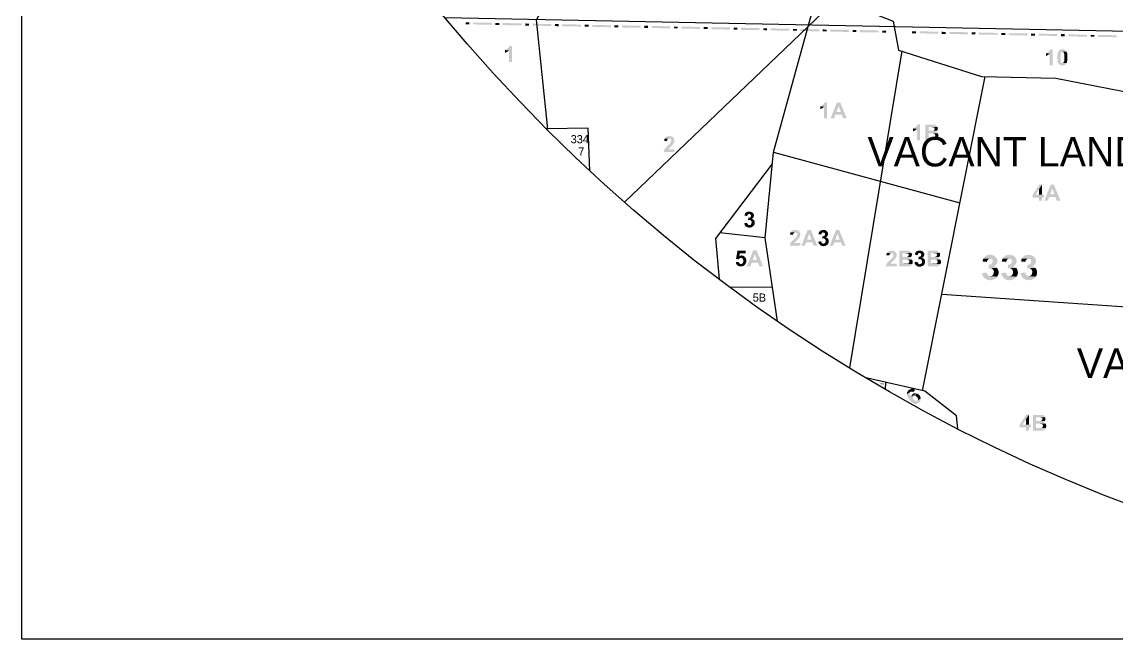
# Model space of a CAD drawing. Header units: metres. Extents: x 297 to 3998, y 336 to 1712.
# Drawn here: x 2798.4 to 3133.6, y 499.9 to 688.9 of the extents above; entities that cross this region are included whole.
import ezdxf

# ---------------------------------------------------------------- set-up
doc = ezdxf.new("R2010")
doc.units = ezdxf.units.M
doc.header["$MEASUREMENT"] = 0
doc.styles.get("Standard").update_dxf_attribs({"font": 'CENSCBK.TTF'})

msp = doc.modelspace()

# ---------------------------------------------------------------- hatches: boundary and pattern name
at = {"linetype": 'Continuous'}
for points in [[(2935.321, 688.728), (2934.23, 688.146), (2934.23, 688.801)], [(2935.321, 688.146), (2935.321, 688.728), (2934.23, 688.146)], [(2942.157, 688.655), (2936.484, 688.146), (2936.484, 688.728)], [(2942.157, 688.001), (2942.157, 688.655), (2936.484, 688.146)], [(2944.484, 688.001), (2944.484, 688.582), (2943.32, 688.001)], [(2944.484, 688.582), (2943.32, 688.001), (2943.32, 688.582)], [(2951.32, 688.437), (2945.575, 687.928), (2945.647, 688.582)], [(2951.32, 687.855), (2951.32, 688.437), (2945.575, 687.928)], [(2953.574, 688.364), (2952.411, 687.782), (2952.483, 688.437)], [(2953.574, 687.782), (2953.574, 688.364), (2952.411, 687.782)], [(2960.41, 688.219), (2954.738, 687.782), (2954.738, 688.364)], [(2960.41, 687.637), (2960.41, 688.219), (2954.738, 687.782)], [(2962.664, 687.564), (2962.664, 688.219), (2961.501, 687.637)], [(2962.664, 688.219), (2961.501, 687.637), (2961.574, 688.219)], [(2969.5, 688.073), (2963.828, 687.564), (2963.828, 688.219)], [(2969.5, 687.492), (2969.5, 688.073), (2963.828, 687.564)], [(2971.827, 687.419), (2971.827, 688.073), (2970.664, 687.419)], [(2971.827, 688.073), (2970.664, 687.419), (2970.664, 688.073)], [(2978.663, 687.855), (2972.918, 687.419), (2972.918, 688.001)], [(2978.663, 687.273), (2978.663, 687.855), (2972.918, 687.419)], [(2980.918, 687.201), (2980.918, 687.855), (2979.754, 687.273)], [(2980.918, 687.855), (2979.754, 687.273), (2979.754, 687.855)], [(2987.754, 687.71), (2982.009, 687.201), (2982.081, 687.855)], [(2987.754, 687.128), (2987.754, 687.71), (2982.009, 687.201)], [(2990.008, 687.055), (2990.008, 687.71), (2988.844, 687.055)], [(2990.008, 687.71), (2988.844, 687.055), (2988.917, 687.71)], [(2996.844, 687.564), (2991.172, 687.055), (2991.172, 687.637)], [(2996.844, 686.91), (2996.844, 687.564), (2991.172, 687.055)], [(2999.098, 686.91), (2999.098, 687.492), (2998.007, 686.91)], [(2999.098, 687.492), (2998.007, 686.91), (2998.007, 687.492)], [(3005.934, 687.346), (3000.262, 686.837), (3000.262, 687.492)], [(3005.934, 686.764), (3005.934, 687.346), (3000.262, 686.837)], [(3008.261, 686.692), (3008.261, 687.346), (3007.098, 686.764)], [(3008.261, 687.346), (3007.098, 686.764), (3007.098, 687.346)], [(3015.097, 687.201), (3009.425, 686.692), (3009.425, 687.273)], [(3015.097, 686.546), (3015.097, 687.201), (3009.425, 686.692)], [(3017.352, 686.546), (3017.352, 687.128), (3016.261, 686.546)], [(3017.352, 687.128), (3016.261, 686.546), (3016.261, 687.128)], [(3024.187, 686.982), (3018.515, 686.473), (3018.515, 687.128)], [(3024.187, 686.401), (3024.187, 686.982), (3018.515, 686.473)], [(3026.515, 686.91), (3025.351, 686.401), (3025.351, 686.982)], [(3026.442, 686.328), (3026.515, 686.91), (3025.351, 686.401)], [(3033.35, 686.837), (3027.605, 686.328), (3027.605, 686.91)], [(3033.278, 686.183), (3033.35, 686.837), (3027.605, 686.328)], [(3035.605, 686.183), (3035.605, 686.764), (3034.441, 686.183)], [(3035.605, 686.764), (3034.441, 686.183), (3034.441, 686.764)], [(3042.441, 686.619), (3036.696, 686.11), (3036.696, 686.764)], [(3042.441, 686.037), (3042.441, 686.619), (3036.696, 686.11)], [(3044.695, 686.546), (3043.532, 686.037), (3043.532, 686.619)], [(3044.695, 685.964), (3044.695, 686.546), (3043.532, 686.037)], [(3051.531, 686.473), (3045.859, 685.964), (3045.859, 686.546)], [(3051.531, 685.819), (3051.531, 686.473), (3045.859, 685.964)], [(3053.785, 685.819), (3053.785, 686.401), (3052.695, 685.819)], [(3053.785, 686.401), (3052.695, 685.819), (3052.695, 686.401)], [(3060.621, 686.255), (3054.949, 685.746), (3054.949, 686.401)], [(3060.621, 685.673), (3060.621, 686.255), (3054.949, 685.746)], [(3062.948, 686.183), (3061.785, 685.601), (3061.785, 686.255)], [(3062.876, 685.601), (3062.948, 686.183), (3061.785, 685.601)], [(3072.039, 685.455), (3072.039, 686.037), (3070.875, 685.455)], [(3072.039, 686.037), (3070.875, 685.455), (3070.875, 686.037)], [(3078.875, 685.892), (3073.202, 685.383), (3073.202, 686.037)], [(3078.875, 685.31), (3078.875, 685.892), (3073.202, 685.383)], [(3081.129, 685.819), (3079.965, 685.237), (3079.965, 685.892)], [(3081.129, 685.237), (3081.129, 685.819), (3079.965, 685.237)], [(3087.965, 685.746), (3082.293, 685.237), (3082.293, 685.819)], [(3087.965, 685.092), (3087.965, 685.746), (3082.293, 685.237)], [(3090.219, 685.092), (3090.292, 685.673), (3089.128, 685.092)], [(3090.292, 685.673), (3089.128, 685.092), (3089.128, 685.673)], [(3097.128, 685.528), (3091.383, 685.019), (3091.383, 685.673)], [(3097.055, 684.946), (3097.128, 685.528), (3091.383, 685.019)], [(3099.382, 684.874), (3099.382, 685.528), (3098.219, 684.874)], [(3099.382, 685.528), (3098.219, 684.874), (3098.219, 685.528)], [(3106.218, 685.383), (3100.473, 684.874), (3100.473, 685.455)], [(3106.145, 684.728), (3106.218, 685.383), (3100.473, 684.874)], [(3108.473, 684.728), (3108.473, 685.31), (3107.309, 684.728)], [(3108.473, 685.31), (3107.309, 684.728), (3107.309, 685.31)], [(3115.308, 685.164), (3109.636, 684.728), (3109.636, 685.31)], [(3115.308, 684.583), (3115.308, 685.164), (3109.636, 684.728)], [(3117.563, 684.51), (3117.563, 685.164), (3116.472, 684.51)], [(3117.563, 685.164), (3116.472, 684.51), (3116.472, 685.164)], [(3124.399, 684.946), (3118.726, 684.51), (3118.726, 685.092)], [(3124.399, 684.364), (3124.399, 684.946), (3118.726, 684.51)], [(3126.653, 684.364), (3126.726, 684.946), (3125.562, 684.364)], [(3126.726, 684.946), (3125.562, 684.364), (3125.562, 684.946)], [(3133.562, 684.801), (3127.817, 684.292), (3127.817, 684.946)], [(3133.489, 684.219), (3133.562, 684.801), (3127.817, 684.292)], [(2948.384, 681.534), (2947.585, 681.534), (2947.585, 681.461), (2947.439, 681.316), (2947.366, 681.097), (2947.221, 680.952), (2947.075, 680.807), (2946.93, 680.661), (2946.712, 680.516), (2946.494, 680.443), (2946.348, 680.37), (2946.203, 680.297), (2947.439, 680.152), (2947.439, 676.661), (2948.384, 676.661)], [(2946.203, 680.297), (2946.203, 679.425), (2946.276, 679.498), (2946.566, 679.57), (2946.857, 679.716), (2947.148, 679.934), (2947.366, 680.079), (2947.439, 680.152)], [(3113.927, 680.51), (3113.2, 680.51), (3113.127, 680.51), (3113.054, 680.292), (3112.909, 680.074), (3112.763, 679.928), (3112.618, 679.783), (3112.472, 679.638), (3112.327, 679.565), (3112.109, 679.419), (3111.891, 679.347), (3111.818, 679.274), (3112.981, 679.201), (3112.981, 675.638), (3113.927, 675.638)], [(3111.818, 679.274), (3111.818, 678.474), (3111.891, 678.474), (3112.109, 678.619), (3112.4, 678.765), (3112.69, 678.91), (3112.909, 679.056), (3112.981, 679.201)], [(3116.908, 680.51), (3116.617, 680.51), (3116.399, 680.437), (3116.181, 680.365), (3115.963, 680.219), (3115.818, 680.074), (3115.672, 679.856), (3115.599, 679.638), (3115.454, 679.419), (3115.454, 679.201), (3115.381, 678.91), (3115.308, 678.692), (3115.308, 678.401), (3115.308, 678.183), (3115.308, 677.892), (3115.308, 677.674), (3115.381, 677.456), (3115.381, 677.238), (3115.381, 677.02), (3115.454, 676.947), (3115.454, 676.656), (3115.527, 676.438), (3115.672, 676.292), (3115.745, 676.074), (3115.89, 675.929), (3116.108, 675.783), (3116.254, 675.711), (3116.472, 675.638), (3116.69, 675.565), (3116.908, 675.565), (3117.127, 675.565), (3117.272, 675.638), (3117.49, 675.711), (3117.708, 675.783), (3117.854, 675.929), (3118.072, 676.147), (3118.072, 676.22), (3118.145, 676.292), (3116.908, 676.365), (3116.836, 676.365), (3116.69, 676.365), (3116.472, 676.583), (3116.399, 676.874), (3116.399, 676.947), (3116.327, 677.02), (3116.327, 677.383), (3116.254, 677.674), (3116.254, 678.256), (3116.327, 678.619), (3116.327, 678.983), (3116.327, 679.056), (3116.399, 679.201), (3116.472, 679.492), (3116.617, 679.71), (3116.763, 679.71), (3116.908, 679.783), (3118.145, 679.783), (3118.145, 679.856), (3117.926, 680.147), (3117.708, 680.292), (3117.49, 680.437), (3117.199, 680.51), (3117.054, 680.51)], [(3118.145, 679.783), (3116.908, 679.783), (3117.054, 679.71), (3117.199, 679.638), (3117.272, 679.492), (3117.345, 679.347), (3117.417, 679.201), (3117.417, 679.056), (3117.49, 678.91), (3117.49, 678.765), (3117.49, 678.547), (3117.49, 678.401), (3117.49, 677.892), (3117.49, 677.747), (3117.49, 677.529), (3117.49, 677.31), (3117.417, 677.092), (3117.417, 676.874), (3117.345, 676.656), (3117.272, 676.51), (3117.127, 676.438), (3117.054, 676.365), (3116.908, 676.365), (3118.145, 676.292), (3118.217, 676.365), (3118.29, 676.729), (3118.363, 677.092), (3118.436, 677.31), (3118.436, 677.529), (3118.436, 677.747), (3118.436, 677.965), (3118.436, 678.183), (3118.436, 678.401), (3118.436, 678.619), (3118.436, 678.838), (3118.363, 679.201), (3118.217, 679.565), (3118.217, 679.638)], [(3044.841, 664.293), (3044.113, 664.293), (3044.113, 664.22), (3043.968, 664.002), (3043.895, 663.857), (3043.75, 663.711), (3043.604, 663.566), (3043.386, 663.42), (3043.241, 663.275), (3043.023, 663.202), (3042.877, 663.13), (3042.732, 663.057), (3043.895, 662.911), (3043.895, 659.421), (3044.841, 659.421)], [(3048.913, 664.22), (3047.822, 664.22), (3045.931, 659.421), (3047.022, 659.421), (3047.386, 660.512), (3049.349, 660.512), (3047.749, 661.311), (3048.404, 663.13)], [(3048.913, 664.22), (3048.404, 663.13), (3049.058, 661.311), (3047.749, 661.311), (3049.349, 660.512), (3049.786, 659.421), (3050.804, 659.421)], [(3042.732, 663.057), (3042.732, 662.184), (3042.804, 662.257), (3043.095, 662.33), (3043.386, 662.475), (3043.604, 662.62), (3043.822, 662.839), (3043.895, 662.911)], [(3073.275, 657.53), (3072.548, 657.53), (3072.548, 657.457), (3072.402, 657.239), (3072.33, 657.094), (3072.184, 656.948), (3072.039, 656.803), (3071.821, 656.657), (3071.675, 656.512), (3071.457, 656.439), (3071.311, 656.366), (3071.166, 656.294), (3072.33, 656.148), (3072.33, 652.658), (3073.275, 652.658)], [(3076.838, 657.457), (3074.875, 657.457), (3074.875, 652.658), (3076.547, 652.658), (3076.838, 652.658), (3077.129, 652.658), (3077.493, 652.658), (3077.784, 652.658), (3078.075, 652.73), (3078.293, 652.876), (3078.584, 653.021), (3078.729, 653.312), (3078.802, 653.385), (3075.893, 653.457), (3075.893, 654.766), (3076.693, 654.766), (3078.729, 654.766), (3078.729, 654.839), (3078.438, 655.057), (3078.366, 655.13), (3078.147, 655.203), (3078.002, 655.276), (3078.147, 655.276), (3078.293, 655.348), (3078.366, 655.421), (3078.438, 655.566), (3075.893, 655.566), (3075.893, 656.73), (3076.475, 656.73), (3078.656, 656.73), (3078.584, 656.803), (3078.584, 656.875), (3078.075, 657.312), (3077.929, 657.384), (3077.856, 657.384), (3077.711, 657.457), (3077.566, 657.457), (3077.42, 657.457), (3076.984, 657.457)], [(2996.553, 653.967), (2996.262, 653.967), (2996.044, 653.894), (2995.899, 653.821), (2995.753, 653.821), (2995.68, 653.748), (2995.535, 653.676), (2995.462, 653.603), (2995.389, 653.53), (2995.317, 653.457), (2995.244, 653.385), (2995.171, 653.312), (2995.099, 653.167), (2996.48, 653.167), (2996.626, 653.167), (2996.917, 653.021), (2997.135, 652.803), (2997.135, 652.585), (2997.135, 652.367), (2996.989, 652.076), (2996.844, 651.785), (2996.626, 651.567), (2996.48, 651.421), (2996.335, 651.276), (2996.189, 651.13), (2995.971, 650.985), (2995.753, 650.767), (2995.608, 650.549), (2995.389, 650.33), (2995.244, 650.112), (2995.099, 649.894), (2994.953, 649.603), (2994.88, 649.312), (2994.808, 649.167), (2994.808, 649.094), (2998.08, 649.094), (2998.08, 649.894), (2996.189, 649.894), (2996.262, 649.967), (2996.335, 650.112), (2996.553, 650.258), (2996.771, 650.476), (2996.989, 650.694), (2997.208, 650.912), (2997.426, 651.13), (2997.644, 651.349), (2997.789, 651.639), (2997.935, 651.858), (2998.007, 652.003), (2998.007, 652.076), (2998.08, 652.367), (2998.08, 652.658), (2998.007, 652.948), (2997.935, 653.239), (2997.789, 653.457), (2997.571, 653.676), (2997.28, 653.821), (2996.989, 653.894), (2996.844, 653.894), (2996.698, 653.967)], [(3071.166, 656.294), (3071.166, 655.421), (3071.239, 655.494), (3071.53, 655.566), (3071.821, 655.712), (3072.039, 655.857), (3072.257, 656.075), (3072.33, 656.148)], [(3078.656, 656.73), (3076.475, 656.73), (3076.693, 656.73), (3076.984, 656.657), (3077.275, 656.657), (3077.493, 656.657), (3077.566, 656.585), (3077.711, 656.439), (3077.784, 656.294), (3077.784, 656.148), (3077.711, 655.93), (3077.638, 655.785), (3077.42, 655.639), (3077.057, 655.566), (3076.693, 655.566), (3075.893, 655.566), (3078.438, 655.566), (3078.511, 655.639), (3078.656, 655.857), (3078.729, 656.075), (3078.729, 656.294), (3078.729, 656.439), (3078.656, 656.585)], [(3078.729, 654.766), (3076.693, 654.766), (3076.911, 654.766), (3077.202, 654.766), (3077.566, 654.694), (3077.784, 654.548), (3077.929, 654.257), (3077.929, 654.112), (3077.929, 654.039), (3077.929, 653.894), (3077.856, 653.748), (3077.638, 653.53), (3077.347, 653.457), (3076.984, 653.457), (3075.893, 653.457), (3078.802, 653.385), (3078.875, 653.53), (3078.947, 653.748), (3078.947, 654.039), (3078.947, 654.33), (3078.875, 654.548), (3078.802, 654.694)], [(2995.099, 653.167), (2995.099, 653.094), (2995.026, 652.948), (2995.026, 652.803), (2994.953, 652.658), (2994.953, 652.512), (2995.826, 652.439), (2995.826, 652.512), (2995.899, 652.73), (2996.044, 652.948), (2996.117, 653.094), (2996.408, 653.167), (2996.48, 653.167)], [(3110.582, 639.058), (3109.854, 639.058), (3107.745, 636.004), (3107.745, 635.131), (3109.709, 635.131), (3109.709, 634.186), (3110.582, 634.186), (3110.582, 635.131), (3111.236, 635.131), (3111.236, 636.004), (3108.618, 636.004), (3109.709, 637.677)], [(3110.582, 639.058), (3109.709, 637.677), (3109.709, 636.004), (3108.618, 636.004), (3110.582, 636.004)], [(3114.29, 639.058), (3113.272, 639.058), (3111.381, 634.186), (3112.4, 634.186), (3112.836, 635.277), (3114.727, 635.277), (3113.127, 636.077), (3113.781, 637.895)], [(3114.29, 639.058), (3113.781, 637.895), (3114.436, 636.077), (3113.127, 636.077), (3114.727, 635.277), (3115.163, 634.186), (3116.254, 634.186)], [(3021.06, 630.841), (3020.915, 630.841), (3020.624, 630.841), (3020.26, 630.695), (3019.97, 630.477), (3019.751, 630.259), (3019.679, 630.114), (3020.988, 630.114), (3021.279, 630.041), (3021.424, 629.895), (3021.497, 629.75), (3021.569, 629.532), (3021.497, 629.314), (3021.351, 629.168), (3021.206, 629.023), (3020.915, 628.95), (3020.77, 628.95), (3020.624, 628.223), (3020.697, 628.223), (3020.988, 628.223), (3021.06, 628.223), (3022.369, 628.296), (3022.151, 628.441), (3022.006, 628.514), (3021.788, 628.586), (3022.006, 628.732), (3022.151, 628.877), (3022.297, 629.023), (3022.369, 629.241), (3022.442, 629.532), (3022.442, 629.895), (3022.297, 630.259), (3022.006, 630.55), (3021.715, 630.695), (3021.497, 630.768), (3021.279, 630.841), (3021.206, 630.841)], [(3020.333, 627.35), (3019.461, 627.277), (3019.461, 627.205), (3019.533, 626.987), (3019.606, 626.768), (3019.751, 626.55), (3019.897, 626.332), (3020.042, 626.187), (3020.26, 626.114), (3020.479, 626.041), (3020.697, 625.968), (3020.915, 625.896), (3021.133, 625.896), (3021.351, 625.968), (3021.569, 625.968), (3021.788, 626.041), (3022.006, 626.187), (3022.151, 626.332), (3022.369, 626.478), (3022.442, 626.623), (3021.06, 626.696), (3020.842, 626.696), (3020.697, 626.841), (3020.551, 626.914), (3020.406, 627.132), (3020.406, 627.277)], [(3019.679, 630.114), (3019.679, 630.041), (3019.606, 629.895), (3019.606, 629.75), (3019.533, 629.605), (3020.406, 629.459), (3020.406, 629.677), (3020.551, 629.895), (3020.697, 629.968), (3020.842, 630.114), (3020.988, 630.114)], [(3022.369, 628.296), (3021.06, 628.223), (3021.206, 628.223), (3021.351, 628.223), (3021.497, 628.077), (3021.569, 628.005), (3021.715, 627.787), (3021.715, 627.641), (3021.715, 627.35), (3021.642, 627.132), (3021.569, 626.987), (3021.497, 626.841), (3021.279, 626.696), (3021.206, 626.696), (3021.06, 626.696), (3022.442, 626.623), (3022.515, 626.696), (3022.66, 627.059), (3022.66, 627.496), (3022.66, 627.859), (3022.588, 628.005), (3022.442, 628.223)], [(3035.096, 625.241), (3034.805, 625.241), (3034.732, 625.169), (3034.587, 625.169), (3034.441, 625.096), (3034.369, 625.096), (3034.223, 625.023), (3034.078, 624.95), (3034.005, 624.878), (3033.86, 624.732), (3033.787, 624.659), (3033.714, 624.587), (3033.714, 624.441), (3035.096, 624.441), (3035.241, 624.441), (3035.532, 624.296), (3035.678, 624.15), (3035.75, 623.86), (3035.678, 623.641), (3035.605, 623.35), (3035.387, 623.06), (3035.241, 622.841), (3035.023, 622.696), (3034.732, 622.405), (3034.587, 622.26), (3034.369, 622.041), (3034.15, 621.823), (3033.932, 621.605), (3033.787, 621.387), (3033.641, 621.169), (3033.496, 620.878), (3033.423, 620.587), (3033.35, 620.369), (3036.623, 620.369), (3036.623, 621.242), (3034.805, 621.242), (3034.878, 621.387), (3035.096, 621.532), (3035.314, 621.751), (3035.532, 621.969), (3035.75, 622.187), (3035.968, 622.405), (3036.187, 622.696), (3036.332, 622.914), (3036.478, 623.132), (3036.55, 623.278), (3036.55, 623.35), (3036.623, 623.641), (3036.623, 623.932), (3036.623, 624.223), (3036.478, 624.514), (3036.332, 624.732), (3036.114, 624.95), (3035.896, 625.096), (3035.532, 625.169), (3035.387, 625.169), (3035.241, 625.241)], [(3033.714, 624.441), (3033.641, 624.369), (3033.569, 624.223), (3033.569, 624.078), (3033.496, 623.932), (3033.496, 623.787), (3034.441, 623.714), (3034.441, 623.787), (3034.514, 624.005), (3034.587, 624.223), (3034.732, 624.369), (3034.95, 624.441), (3035.096, 624.441)], [(3039.895, 625.169), (3038.877, 625.169), (3036.987, 620.369), (3038.005, 620.369), (3038.441, 621.46), (3040.332, 621.46), (3038.732, 622.26), (3039.386, 624.078)], [(3039.895, 625.169), (3039.386, 624.078), (3040.041, 622.26), (3038.732, 622.26), (3040.332, 621.46), (3040.768, 620.369), (3041.859, 620.369)], [(3042.368, 624.514), (3042.295, 624.369), (3042.295, 624.223), (3042.223, 624.078), (3042.223, 623.932), (3043.095, 623.787), (3043.095, 623.86), (3043.095, 624.005), (3043.168, 624.223), (3043.313, 624.369), (3043.532, 624.441), (3043.677, 624.441)], [(3043.75, 625.241), (3043.604, 625.241), (3043.313, 625.169), (3042.95, 625.023), (3042.659, 624.878), (3042.441, 624.587), (3042.368, 624.514), (3043.677, 624.441), (3043.895, 624.369), (3044.113, 624.296), (3044.186, 624.078), (3044.186, 623.86), (3044.186, 623.641), (3044.041, 623.496), (3043.822, 623.35), (3043.604, 623.278), (3043.459, 623.278), (3043.313, 622.551), (3043.386, 622.551), (3043.604, 622.623), (3043.75, 622.623), (3045.059, 622.623), (3044.841, 622.769), (3044.695, 622.841), (3044.477, 622.987), (3044.695, 623.06), (3044.841, 623.205), (3044.986, 623.423), (3045.059, 623.569), (3045.131, 623.932), (3045.131, 624.296), (3044.986, 624.587), (3044.695, 624.878), (3044.404, 625.096), (3044.186, 625.169), (3043.968, 625.169), (3043.822, 625.241)], [(3048.549, 625.169), (3047.531, 625.169), (3045.641, 620.369), (3046.731, 620.369), (3047.095, 621.46), (3049.058, 621.46), (3047.386, 622.26), (3048.04, 624.078)], [(3048.549, 625.169), (3048.04, 624.078), (3048.695, 622.26), (3047.386, 622.26), (3049.058, 621.46), (3049.422, 620.369), (3050.513, 620.369)], [(3043.023, 621.751), (3042.15, 621.605), (3042.15, 621.532), (3042.223, 621.314), (3042.295, 621.096), (3042.441, 620.878), (3042.586, 620.732), (3042.732, 620.587), (3042.95, 620.442), (3043.095, 620.369), (3043.313, 620.296), (3043.532, 620.296), (3043.822, 620.223), (3044.041, 620.296), (3044.259, 620.296), (3044.477, 620.442), (3044.622, 620.514), (3044.841, 620.66), (3045.059, 620.805), (3045.131, 620.951), (3043.75, 621.023), (3043.532, 621.096), (3043.313, 621.169), (3043.168, 621.314), (3043.095, 621.46), (3043.095, 621.605)], [(3045.059, 622.623), (3043.75, 622.623), (3043.895, 622.623), (3043.968, 622.551), (3044.113, 622.478), (3044.259, 622.332), (3044.332, 622.187), (3044.404, 621.969), (3044.404, 621.678), (3044.332, 621.46), (3044.259, 621.314), (3044.186, 621.242), (3043.968, 621.096), (3043.75, 621.023), (3045.131, 620.951), (3045.204, 621.023), (3045.35, 621.387), (3045.35, 621.823), (3045.277, 622.187), (3045.204, 622.405), (3045.131, 622.551)], [(3019.897, 618.914), (3017.424, 618.914), (3016.988, 616.369), (3017.715, 616.224), (3017.933, 616.442), (3018.079, 616.515), (3018.224, 616.587), (3018.442, 616.66), (3019.897, 616.733), (3019.751, 616.805), (3019.679, 616.878), (3019.606, 617.024), (3019.533, 617.096), (3019.388, 617.169), (3018.006, 617.169), (3018.152, 618.042), (3019.897, 618.042)], [(3018.661, 617.387), (3018.515, 617.387), (3018.297, 617.315), (3018.152, 617.242), (3018.006, 617.169), (3019.388, 617.169), (3019.315, 617.242), (3019.17, 617.315), (3019.024, 617.315), (3018.951, 617.315), (3018.806, 617.387)], [(3023.242, 618.987), (3022.224, 618.987), (3020.333, 614.115), (3021.351, 614.115), (3021.788, 615.206), (3023.678, 615.206), (3022.079, 616.006), (3022.733, 617.824)], [(3023.242, 618.987), (3022.733, 617.824), (3023.388, 616.006), (3022.079, 616.006), (3023.678, 615.206), (3024.115, 614.115), (3025.206, 614.115)], [(3064.548, 618.914), (3064.33, 618.914), (3064.185, 618.842), (3064.039, 618.842), (3063.894, 618.769), (3063.821, 618.769), (3063.748, 618.696), (3063.603, 618.624), (3063.457, 618.551), (3063.385, 618.478), (3063.312, 618.333), (3063.239, 618.26), (3063.167, 618.114), (3064.548, 618.114), (3064.694, 618.114), (3064.985, 617.969), (3065.13, 617.824), (3065.203, 617.533), (3065.13, 617.315), (3065.057, 617.024), (3064.912, 616.805), (3064.694, 616.587), (3064.476, 616.369), (3064.257, 616.151), (3064.039, 615.933), (3063.821, 615.715), (3063.603, 615.496), (3063.457, 615.278), (3063.239, 615.06), (3063.094, 614.842), (3063.021, 614.551), (3062.876, 614.26), (3062.876, 614.187), (3062.876, 614.042), (3066.148, 614.042), (3066.148, 614.915), (3064.257, 614.915), (3064.403, 615.06), (3064.548, 615.278), (3064.766, 615.496), (3064.985, 615.642), (3065.276, 615.86), (3065.494, 616.151), (3065.639, 616.369), (3065.857, 616.587), (3066.003, 616.805), (3066.003, 616.951), (3066.075, 617.024), (3066.148, 617.315), (3066.148, 617.678), (3066.075, 617.969), (3066.003, 618.187), (3065.785, 618.405), (3065.566, 618.624), (3065.348, 618.769), (3065.057, 618.842), (3064.912, 618.842), (3064.766, 618.914)], [(3063.167, 618.114), (3063.094, 618.042), (3063.094, 617.896), (3063.021, 617.751), (3062.948, 617.605), (3062.948, 617.46), (3063.894, 617.387), (3063.894, 617.46), (3063.967, 617.678), (3064.039, 617.896), (3064.185, 618.042), (3064.403, 618.114), (3064.548, 618.114)], [(3068.912, 618.842), (3066.948, 618.842), (3066.948, 614.042), (3068.621, 614.042), (3068.912, 614.042), (3069.203, 614.042), (3069.493, 614.042), (3069.857, 614.042), (3070.148, 614.115), (3070.366, 614.26), (3070.657, 614.406), (3070.802, 614.697), (3070.875, 614.769), (3067.966, 614.842), (3067.966, 616.151), (3068.766, 616.151), (3070.802, 616.151), (3070.802, 616.224), (3070.657, 616.296), (3070.584, 616.369), (3070.512, 616.442), (3070.366, 616.515), (3070.075, 616.66), (3070.221, 616.66), (3070.439, 616.805), (3070.512, 616.951), (3067.966, 616.951), (3067.966, 618.114), (3068.475, 618.114), (3070.73, 618.114), (3070.657, 618.187), (3070.657, 618.26), (3070.148, 618.696), (3070.002, 618.769), (3069.93, 618.769), (3069.784, 618.842), (3069.639, 618.842), (3069.493, 618.842), (3069.057, 618.842)], [(3070.73, 618.114), (3068.475, 618.114), (3068.766, 618.114), (3069.057, 618.042), (3069.348, 618.042), (3069.566, 618.042), (3069.639, 617.969), (3069.784, 617.824), (3069.784, 617.678), (3069.857, 617.533), (3069.784, 617.315), (3069.712, 617.169), (3069.493, 617.024), (3069.13, 616.951), (3068.766, 616.951), (3067.966, 616.951), (3070.512, 616.951), (3070.584, 617.024), (3070.73, 617.242), (3070.802, 617.46), (3070.802, 617.678), (3070.802, 617.824), (3070.73, 617.969)], [(3071.893, 618.187), (3071.821, 618.042), (3071.748, 617.969), (3071.748, 617.751), (3071.675, 617.678), (3072.548, 617.46), (3072.548, 617.533), (3072.62, 617.678), (3072.693, 617.896), (3072.839, 618.042), (3072.984, 618.114), (3073.202, 618.114)], [(3073.202, 618.914), (3073.057, 618.914), (3072.766, 618.842), (3072.402, 618.769), (3072.111, 618.551), (3071.893, 618.26), (3071.893, 618.187), (3073.202, 618.114), (3073.42, 618.114), (3073.566, 617.969), (3073.639, 617.751), (3073.711, 617.533), (3073.639, 617.387), (3073.493, 617.169), (3073.348, 617.024), (3073.057, 617.024), (3072.911, 617.024), (3072.766, 616.224), (3072.839, 616.224), (3072.984, 616.224), (3073.13, 616.296), (3073.275, 616.296), (3074.511, 616.369), (3074.293, 616.515), (3074.22, 616.515), (3073.929, 616.66), (3074.148, 616.805), (3074.293, 616.951), (3074.439, 617.096), (3074.511, 617.242), (3074.584, 617.605), (3074.584, 617.969), (3074.439, 618.26), (3074.22, 618.551), (3073.857, 618.769), (3073.639, 618.842), (3073.42, 618.842), (3073.348, 618.914)], [(3077.566, 618.842), (3075.602, 618.842), (3075.602, 614.042), (3077.275, 614.042), (3077.566, 614.042), (3077.856, 614.042), (3078.22, 614.042), (3078.511, 614.042), (3078.802, 614.115), (3079.02, 614.26), (3079.311, 614.406), (3079.456, 614.697), (3079.529, 614.769), (3076.62, 614.842), (3076.62, 616.151), (3077.42, 616.151), (3079.456, 616.151), (3079.456, 616.224), (3079.311, 616.296), (3079.238, 616.369), (3079.165, 616.442), (3079.02, 616.515), (3078.802, 616.66), (3078.875, 616.66), (3079.093, 616.805), (3079.165, 616.951), (3076.62, 616.951), (3076.62, 618.114), (3077.202, 618.114), (3079.384, 618.114), (3079.311, 618.187), (3079.311, 618.26), (3078.802, 618.696), (3078.656, 618.769), (3078.584, 618.769), (3078.438, 618.842), (3078.293, 618.842), (3078.147, 618.842), (3077.784, 618.842)], [(3079.384, 618.114), (3077.202, 618.114), (3077.42, 618.114), (3077.711, 618.042), (3078.002, 618.042), (3078.22, 618.042), (3078.293, 617.969), (3078.438, 617.824), (3078.511, 617.678), (3078.511, 617.533), (3078.438, 617.315), (3078.366, 617.169), (3078.147, 617.024), (3077.784, 616.951), (3077.493, 616.951), (3076.62, 616.951), (3079.165, 616.951), (3079.238, 617.024), (3079.384, 617.242), (3079.456, 617.46), (3079.456, 617.678), (3079.456, 617.824), (3079.384, 617.969)], [(3094.801, 617.605), (3094.655, 617.605), (3094.364, 617.533), (3094.074, 617.533), (3093.783, 617.46), (3093.564, 617.315), (3093.346, 617.169), (3093.128, 617.024), (3092.91, 616.805), (3092.765, 616.587), (3092.692, 616.442), (3094.728, 616.369), (3094.946, 616.369), (3095.092, 616.296), (3095.383, 616.151), (3095.528, 615.86), (3095.528, 615.569), (3095.455, 615.206), (3095.31, 614.915), (3095.164, 614.769), (3095.019, 614.697), (3094.801, 614.624), (3094.583, 614.551), (3094.364, 614.551), (3094.219, 613.388), (3094.437, 613.46), (3094.655, 613.46), (3094.873, 613.533), (3096.837, 613.606), (3096.692, 613.751), (3096.328, 613.897), (3096.11, 614.042), (3095.892, 614.042), (3095.964, 614.115), (3096.255, 614.26), (3096.546, 614.478), (3096.692, 614.769), (3096.837, 614.987), (3096.982, 615.278), (3096.982, 615.496), (3096.982, 615.787), (3096.982, 616.078), (3096.837, 616.369), (3096.764, 616.587), (3096.546, 616.805), (3096.328, 617.024), (3096.11, 617.242), (3095.819, 617.387), (3095.528, 617.46), (3095.237, 617.533), (3094.946, 617.605)], [(3100.691, 617.605), (3100.546, 617.605), (3100.255, 617.533), (3099.964, 617.533), (3099.673, 617.46), (3099.455, 617.315), (3099.237, 617.169), (3099.019, 617.024), (3098.8, 616.805), (3098.655, 616.587), (3098.582, 616.442), (3100.619, 616.369), (3100.837, 616.369), (3100.982, 616.296), (3101.273, 616.151), (3101.418, 615.86), (3101.418, 615.569), (3101.346, 615.206), (3101.2, 614.915), (3101.055, 614.769), (3100.909, 614.697), (3100.691, 614.624), (3100.473, 614.551), (3100.255, 614.551), (3100.109, 613.388), (3100.328, 613.46), (3100.546, 613.46), (3100.764, 613.533), (3102.727, 613.606), (3102.582, 613.751), (3102.218, 613.897), (3102, 614.042), (3101.782, 614.042), (3101.855, 614.115), (3102.146, 614.26), (3102.437, 614.478), (3102.582, 614.769), (3102.727, 614.987), (3102.873, 615.278), (3102.873, 615.496), (3102.873, 615.787), (3102.873, 616.078), (3102.727, 616.369), (3102.655, 616.587), (3102.437, 616.805), (3102.218, 617.024), (3102, 617.242), (3101.709, 617.387), (3101.418, 617.46), (3101.128, 617.533), (3100.837, 617.605)], [(3106.582, 617.605), (3106.436, 617.605), (3106.145, 617.533), (3105.855, 617.533), (3105.564, 617.46), (3105.345, 617.315), (3105.127, 617.169), (3104.909, 617.024), (3104.691, 616.805), (3104.546, 616.587), (3104.473, 616.442), (3106.509, 616.369), (3106.727, 616.369), (3106.873, 616.296), (3107.164, 616.151), (3107.309, 615.86), (3107.309, 615.569), (3107.236, 615.206), (3107.091, 614.915), (3106.945, 614.769), (3106.8, 614.697), (3106.582, 614.624), (3106.364, 614.551), (3106.145, 614.551), (3106, 613.388), (3106.218, 613.46), (3106.436, 613.46), (3106.654, 613.533), (3108.618, 613.606), (3108.473, 613.751), (3108.109, 613.897), (3107.891, 614.042), (3107.673, 614.042), (3107.745, 614.115), (3108.036, 614.26), (3108.327, 614.478), (3108.473, 614.769), (3108.618, 614.987), (3108.763, 615.278), (3108.763, 615.496), (3108.763, 615.787), (3108.763, 616.078), (3108.618, 616.369), (3108.545, 616.587), (3108.327, 616.805), (3108.109, 617.024), (3107.891, 617.242), (3107.6, 617.387), (3107.309, 617.46), (3107.018, 617.533), (3106.727, 617.605)], [(3017.788, 615.424), (3016.915, 615.351), (3016.915, 615.278), (3016.915, 615.06), (3017.061, 614.842), (3017.133, 614.624), (3017.279, 614.478), (3017.497, 614.333), (3017.642, 614.187), (3017.861, 614.115), (3018.079, 614.042), (3018.37, 614.042), (3018.588, 614.042), (3018.806, 614.042), (3019.024, 614.115), (3019.242, 614.187), (3019.461, 614.333), (3019.606, 614.478), (3019.751, 614.697), (3019.824, 614.769), (3018.442, 614.769), (3018.297, 614.842), (3018.079, 614.915), (3018.006, 614.987), (3017.861, 615.206), (3017.788, 615.351)], [(3019.897, 616.733), (3018.442, 616.66), (3018.515, 616.66), (3018.806, 616.515), (3019.024, 616.296), (3019.17, 616.078), (3019.17, 615.715), (3019.17, 615.424), (3019.024, 615.133), (3018.879, 614.915), (3018.588, 614.769), (3018.442, 614.769), (3019.824, 614.769), (3019.897, 614.842), (3019.97, 615.06), (3020.042, 615.206), (3020.115, 615.424), (3020.115, 615.642), (3020.115, 615.86), (3020.115, 616.078), (3020.042, 616.296), (3019.97, 616.515), (3019.897, 616.587)], [(3070.802, 616.151), (3068.766, 616.151), (3068.984, 616.151), (3069.203, 616.151), (3069.348, 616.151), (3069.493, 616.078), (3069.712, 616.006), (3069.93, 615.86), (3070.002, 615.787), (3070.002, 615.496), (3070.002, 615.424), (3070.002, 615.278), (3069.93, 615.206), (3069.857, 615.06), (3069.784, 614.987), (3069.639, 614.915), (3069.493, 614.842), (3069.348, 614.842), (3069.203, 614.842), (3067.966, 614.842), (3070.875, 614.769), (3070.948, 614.915), (3071.021, 615.133), (3071.021, 615.424), (3071.021, 615.715), (3070.948, 615.933), (3070.875, 616.078)], [(3072.548, 615.424), (3071.602, 615.351), (3071.602, 615.206), (3071.675, 614.987), (3071.748, 614.769), (3071.893, 614.551), (3072.039, 614.406), (3072.184, 614.26), (3072.402, 614.115), (3072.62, 614.042), (3072.839, 613.969), (3073.057, 613.969), (3073.275, 613.969), (3073.493, 613.969), (3073.711, 614.042), (3073.929, 614.115), (3074.148, 614.187), (3074.293, 614.333), (3074.511, 614.551), (3074.584, 614.624), (3073.202, 614.697), (3072.984, 614.769), (3072.839, 614.842), (3072.693, 614.987), (3072.62, 615.133), (3072.548, 615.278)], [(3074.511, 616.369), (3073.275, 616.296), (3073.348, 616.296), (3073.493, 616.224), (3073.639, 616.151), (3073.711, 616.006), (3073.857, 615.86), (3073.857, 615.715), (3073.857, 615.424), (3073.857, 615.133), (3073.784, 614.987), (3073.639, 614.915), (3073.42, 614.769), (3073.202, 614.697), (3074.584, 614.624), (3074.657, 614.769), (3074.802, 615.133), (3074.875, 615.496), (3074.802, 615.86), (3074.729, 616.078), (3074.584, 616.224)], [(3079.456, 616.151), (3077.42, 616.151), (3077.638, 616.151), (3078.002, 616.151), (3078.293, 616.078), (3078.511, 615.933), (3078.656, 615.642), (3078.656, 615.496), (3078.656, 615.424), (3078.656, 615.278), (3078.584, 615.133), (3078.366, 614.915), (3078.075, 614.842), (3077.711, 614.842), (3076.62, 614.842), (3079.529, 614.769), (3079.602, 614.915), (3079.675, 615.133), (3079.675, 615.424), (3079.675, 615.715), (3079.602, 615.933), (3079.529, 616.078)], [(3092.692, 616.442), (3092.546, 616.078), (3092.474, 615.86), (3092.401, 615.569), (3093.783, 615.424), (3093.783, 615.642), (3093.928, 615.933), (3094.074, 616.078), (3094.219, 616.296), (3094.51, 616.369), (3094.728, 616.369)], [(3096.837, 613.606), (3094.873, 613.533), (3095.019, 613.46), (3095.237, 613.46), (3095.383, 613.315), (3095.673, 613.024), (3095.746, 612.878), (3095.819, 612.66), (3095.892, 612.515), (3095.892, 612.297), (3095.819, 612.079), (3095.819, 611.86), (3095.746, 611.715), (3095.673, 611.497), (3095.383, 611.206), (3095.237, 611.133), (3095.019, 611.06), (3094.801, 611.06), (3096.91, 610.915), (3097.055, 611.133), (3097.201, 611.351), (3097.273, 611.642), (3097.346, 611.86), (3097.346, 612.151), (3097.346, 612.442), (3097.273, 612.733), (3097.201, 613.024), (3097.055, 613.242), (3096.982, 613.46)], [(3098.582, 616.442), (3098.437, 616.078), (3098.364, 615.86), (3098.291, 615.569), (3099.673, 615.424), (3099.673, 615.642), (3099.819, 615.933), (3099.964, 616.078), (3100.109, 616.296), (3100.4, 616.369), (3100.619, 616.369)], [(3102.727, 613.606), (3100.764, 613.533), (3100.909, 613.46), (3101.128, 613.46), (3101.273, 613.315), (3101.564, 613.024), (3101.637, 612.878), (3101.709, 612.66), (3101.782, 612.515), (3101.782, 612.297), (3101.709, 612.079), (3101.709, 611.86), (3101.637, 611.715), (3101.564, 611.497), (3101.273, 611.206), (3101.128, 611.133), (3100.909, 611.06), (3100.691, 611.06), (3102.8, 610.915), (3102.946, 611.133), (3103.091, 611.351), (3103.164, 611.642), (3103.237, 611.86), (3103.237, 612.151), (3103.237, 612.442), (3103.164, 612.733), (3103.091, 613.024), (3102.946, 613.242), (3102.873, 613.46)], [(3104.473, 616.442), (3104.327, 616.078), (3104.255, 615.86), (3104.182, 615.569), (3105.564, 615.424), (3105.564, 615.642), (3105.709, 615.933), (3105.855, 616.078), (3106, 616.296), (3106.291, 616.369), (3106.509, 616.369)], [(3108.618, 613.606), (3106.654, 613.533), (3106.8, 613.46), (3107.018, 613.46), (3107.164, 613.315), (3107.454, 613.024), (3107.527, 612.878), (3107.6, 612.66), (3107.673, 612.515), (3107.673, 612.297), (3107.6, 612.079), (3107.6, 611.86), (3107.527, 611.715), (3107.454, 611.497), (3107.164, 611.206), (3107.018, 611.133), (3106.8, 611.06), (3106.582, 611.06), (3108.691, 610.915), (3108.836, 611.133), (3108.982, 611.351), (3109.054, 611.642), (3109.127, 611.86), (3109.127, 612.151), (3109.127, 612.442), (3109.054, 612.733), (3108.982, 613.024), (3108.836, 613.242), (3108.763, 613.46)], [(3093.71, 612.151), (3092.328, 612.006), (3092.328, 611.86), (3092.401, 611.424), (3092.546, 611.133), (3092.765, 610.77), (3092.983, 610.551), (3093.274, 610.333), (3093.564, 610.115), (3093.928, 609.97), (3094.219, 609.897), (3094.583, 609.824), (3094.946, 609.824), (3095.31, 609.897), (3095.601, 609.97), (3095.964, 610.115), (3096.255, 610.26), (3096.546, 610.479), (3096.837, 610.77), (3096.91, 610.915), (3094.801, 611.06), (3094.51, 611.133), (3094.219, 611.279), (3094.001, 611.424), (3093.855, 611.715), (3093.783, 611.933)], [(3099.6, 612.151), (3098.219, 612.006), (3098.219, 611.86), (3098.291, 611.424), (3098.437, 611.133), (3098.655, 610.77), (3098.873, 610.551), (3099.164, 610.333), (3099.455, 610.115), (3099.819, 609.97), (3100.109, 609.897), (3100.473, 609.824), (3100.837, 609.824), (3101.2, 609.897), (3101.491, 609.97), (3101.855, 610.115), (3102.146, 610.26), (3102.437, 610.479), (3102.727, 610.77), (3102.8, 610.915), (3100.691, 611.06), (3100.4, 611.133), (3100.109, 611.279), (3099.891, 611.424), (3099.746, 611.715), (3099.673, 611.933)], [(3105.491, 612.151), (3104.109, 612.006), (3104.109, 611.86), (3104.182, 611.424), (3104.327, 611.133), (3104.546, 610.77), (3104.764, 610.551), (3105.055, 610.333), (3105.345, 610.115), (3105.709, 609.97), (3106, 609.897), (3106.364, 609.824), (3106.727, 609.824), (3107.091, 609.897), (3107.382, 609.97), (3107.745, 610.115), (3108.036, 610.26), (3108.327, 610.479), (3108.618, 610.77), (3108.691, 610.915), (3106.582, 611.06), (3106.291, 611.133), (3106, 611.279), (3105.782, 611.424), (3105.636, 611.715), (3105.564, 611.933)], [(3069.99, 576.268), (3069.698, 576.051), (3069.494, 575.717), (3069.347, 575.426), (3069.288, 575.019), (3069.331, 574.961), (3070.424, 575.684), (3070.585, 575.713), (3070.745, 575.741), (3070.846, 575.727), (3071.093, 575.638), (3071.18, 575.522), (3071.793, 576.16), (3071.706, 576.276), (3071.561, 576.35), (3071.373, 576.481), (3071.024, 576.584), (3070.66, 576.585), (3070.442, 576.513), (3070.223, 576.441), (3070.107, 576.355)], [(3069.331, 574.961), (3069.36, 574.801), (3069.345, 574.699), (3069.402, 574.379), (3069.532, 574.204), (3069.604, 573.986), (3069.633, 573.825), (3069.763, 573.651), (3069.893, 573.476), (3070.067, 573.242), (3070.197, 573.067), (3070.327, 572.892), (3070.458, 572.717), (3070.646, 572.586), (3070.733, 572.469), (3070.922, 572.337), (3071.212, 572.191), (3071.256, 572.133), (3071.401, 572.059), (3071.75, 571.956), (3072.113, 571.955), (3072.492, 572.056), (3072.827, 572.214), (3073.118, 572.432), (3073.323, 572.765), (3073.47, 573.056), (3073.529, 573.463), (3073.544, 573.565), (3073.559, 573.666), (3072.466, 572.943), (3072.189, 572.828), (3071.884, 572.872), (3071.593, 573.019), (3071.361, 573.209), (3071.202, 573.544), (3071.13, 573.762), (3071.175, 574.067), (3071.365, 574.299), (3072.371, 575.139), (3072.27, 575.154), (3072.168, 575.169), (3070.608, 574.098), (3070.521, 574.215), (3070.362, 574.55), (3070.203, 574.885), (3070.146, 575.205), (3070.176, 575.409), (3070.351, 575.539), (3070.424, 575.684)], [(3071.047, 574.97), (3070.989, 574.926), (3070.916, 574.781), (3070.784, 574.592), (3070.653, 574.404), (3070.579, 574.259), (3070.608, 574.098), (3072.168, 575.169), (3072.066, 575.184), (3071.863, 575.214), (3071.659, 575.244), (3071.499, 575.215), (3071.324, 575.085), (3071.164, 575.056)], [(3072.371, 575.139), (3071.365, 574.299), (3071.642, 574.415), (3071.904, 574.428), (3072.136, 574.239), (3072.368, 574.049), (3072.585, 573.757), (3072.7, 573.48), (3072.714, 573.218), (3072.524, 572.986), (3072.466, 572.943), (3073.559, 573.666), (3073.472, 573.783), (3073.372, 574.162), (3073.213, 574.497), (3072.894, 574.803), (3072.56, 575.008), (3072.517, 575.066)], [(3074.075, 575.936), (3074.729, 575.863), (3140.179, 575.863)], [(3074.075, 575.936), (3140.179, 575.936), (3140.179, 575.863)], [(3106.654, 568.663), (3105.855, 568.663), (3103.746, 565.536), (3103.746, 564.736), (3105.709, 564.736), (3105.709, 563.791), (3106.654, 563.791), (3106.654, 564.736), (3107.236, 564.736), (3107.236, 565.609), (3104.618, 565.609), (3105.709, 567.209)], [(3106.654, 568.663), (3105.709, 567.209), (3105.709, 565.609), (3104.618, 565.609), (3106.654, 565.609)], [(3109.854, 568.591), (3107.891, 568.591), (3107.891, 563.791), (3109.563, 563.791), (3109.854, 563.791), (3110.145, 563.791), (3110.436, 563.791), (3110.727, 563.791), (3111.018, 563.864), (3111.309, 564.009), (3111.527, 564.155), (3111.745, 564.445), (3111.818, 564.518), (3108.836, 564.591), (3108.836, 565.9), (3109.636, 565.9), (3111.672, 565.9), (3111.672, 565.973), (3111.454, 566.118), (3111.309, 566.264), (3111.163, 566.336), (3111.018, 566.336), (3111.163, 566.409), (3111.381, 566.554), (3111.454, 566.7), (3108.836, 566.7), (3108.836, 567.791), (3109.418, 567.791), (3111.6, 567.863), (3111.527, 567.936), (3111.527, 568.009), (3111.091, 568.445), (3110.945, 568.518), (3110.8, 568.518), (3110.654, 568.591), (3110.582, 568.591), (3110.436, 568.591), (3110, 568.591)], [(3111.6, 567.863), (3109.418, 567.791), (3109.636, 567.791), (3110, 567.791), (3110.218, 567.791), (3110.436, 567.718), (3110.582, 567.645), (3110.727, 567.573), (3110.727, 567.427), (3110.727, 567.282), (3110.727, 567.063), (3110.654, 566.918), (3110.363, 566.773), (3110.072, 566.7), (3109.709, 566.7), (3108.836, 566.7), (3111.454, 566.7), (3111.527, 566.773), (3111.6, 566.991), (3111.672, 567.136), (3111.672, 567.354), (3111.672, 567.573), (3111.672, 567.718)], [(3111.672, 565.9), (3109.636, 565.9), (3109.927, 565.9), (3110.145, 565.827), (3110.291, 565.827), (3110.436, 565.827), (3110.654, 565.754), (3110.872, 565.609), (3110.872, 565.464), (3110.945, 565.245), (3110.945, 565.173), (3110.945, 565.027), (3110.872, 564.955), (3110.8, 564.809), (3110.654, 564.736), (3110.582, 564.664), (3110.436, 564.591), (3110.291, 564.591), (3110.145, 564.591), (3108.836, 564.591), (3111.818, 564.518), (3111.818, 564.664), (3111.891, 564.882), (3111.963, 565.173), (3111.891, 565.464), (3111.818, 565.682), (3111.818, 565.827)]]:
    msp.add_hatch(color=0, dxfattribs=at).paths.add_polyline_path(points)

# ---------------------------------------------------------------- linework, layer by layer
at = {"color": 2}
msp.add_line((3324.919, 961.664), (2982.841, 633.673), dxfattribs=at)
at = {"color": 7}
msp.add_lwpolyline([(3998.036, 499.936), (2798.366, 499.936), (2798.366, 1561.819), (3998.036, 1561.819)], close=True, dxfattribs=at)
at = {"color": 0, "linetype": 'Continuous'}
for points in [[(2867.168, 782.581), (2940.702, 780.431), (2976.845, 779.412), (2979.172, 746.76), (2984.917, 739.924), (2984.699, 701.018), (3040.186, 691.564), (3055.676, 692.8), (3065.057, 689.164), (3066.73, 680.292), (3092.11, 672.22), (3114.872, 671.711)], [(2959.392, 656.075), (2955.901, 689.528), (2961.574, 699.854), (2984.699, 701.018)], [(3029.66, 597.239), (3025.86, 622.841), (3028.405, 649.021), (3040.186, 691.564)], [(3510.262, 678.51), (2927.959, 690.123)], [(3067.675, 680.001), (3051.689, 582.942)], [(3074.075, 575.936), (3093.201, 672.22)], [(3114.872, 671.711), (3143.088, 666.184)], [(2972.22, 643.274), (2971.755, 656.366), (2958.911, 656.122)], [(3028.405, 649.021), (3085.492, 633.532)], [(3028.042, 645.458), (3010.734, 622.623), (3011.783, 610.109)], [(3025.86, 622.841), (3011.97, 624.296)], [(3014.842, 607.821), (3028.114, 607.642)], [(3079.965, 605.534), (3140.979, 601.388)], [(3084.828, 564.344), (3084.474, 568.3), (3074.729, 575.863), (3056.694, 579.918)], [(3062.761, 576.358), (3062.803, 578.481)]]:
    msp.add_lwpolyline(points, dxfattribs=at)
at = {"color": 1, "linetype": 'ByBlock'}
msp.add_circle((3312.782, 1009.358), 500, dxfattribs=at)

# ---------------------------------------------------------------- texts
at = {"color": 2, "linetype": 'Continuous'}
for p in [(3057.211, 644.66), (3121.313, 579.919)]:
    msp.add_text('VACANT LAND ', height=9, dxfattribs=at).set_placement(p)
at = {"color": 0, "linetype": 'Continuous', "attachment_point": 1}
for s, insert, char_height in [('334', (2966.36, 654.25), 2.5), ('7', (2968.676, 650.471), 2.5), ('5B', (3022.072, 605.753), 2.5), ('5D', (3061.222, 578.308), 0.5)]:
    msp.add_mtext_dynamic_manual_height_columns(s, width=3.3233, gutter_width=12.5, heights=[0], dxfattribs=dict(at, insert=insert, char_height=char_height))

doc.saveas('drawing.dxf')
